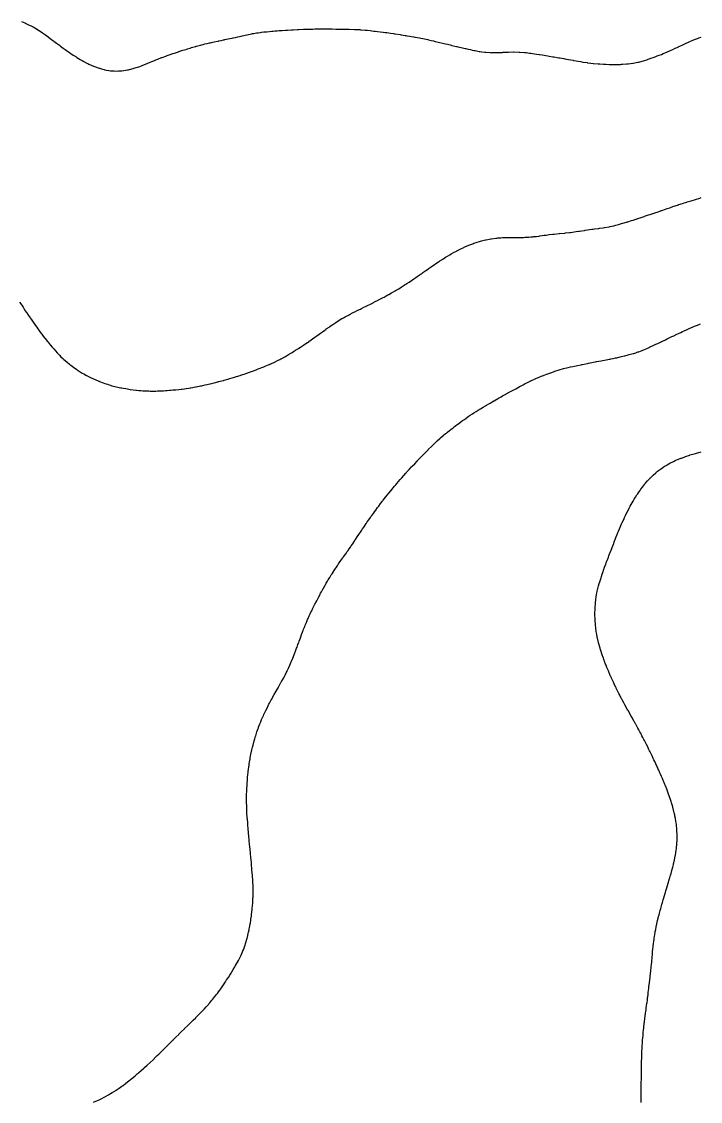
# Model space of a CAD drawing. Extents: x -717077 to -715000, y -984627 to -984000.
# Drawn here: x -716149.2 to -716029.6, y -984392.3 to -984202.2 of the extents above; entities that cross this region are included whole.
import ezdxf

# ---------------------------------------------------------------- set-up
doc = ezdxf.new("R2010")
doc.units = 0
doc.layers.add('buffer_B1_0_1_clip', color=7, linetype='Continuous')

msp = doc.modelspace()

# ---------------------------------------------------------------- linework, layer by layer
at = {"layer": 'buffer_B1_0_1_clip'}
for points in [[(-716149.19, -984202.19), (-716148.57, -984202.43), (-716148.5, -984202.46), (-716148.47, -984202.47), (-716148.4, -984202.5), (-716147.8, -984202.8), (-716147.5, -984202.95), (-716147.14, -984203.14), (-716146.53, -984203.47), (-716146.5, -984203.49), (-716146.49, -984203.49), (-716146.47, -984203.5), (-716145.89, -984203.89), (-716145.5, -984204.15), (-716145.29, -984204.29), (-716144.97, -984204.5), (-716144.71, -984204.71), (-716144.5, -984204.87), (-716144.14, -984205.14), (-716143.63, -984205.5), (-716143.56, -984205.56), (-716143.5, -984205.61), (-716143, -984206), (-716143, -984206), (-716142.5, -984206.36), (-716142.42, -984206.42), (-716142.3, -984206.5), (-716141.85, -984206.85), (-716141.5, -984207.11), (-716141.27, -984207.27), (-716140.91, -984207.5), (-716140.68, -984207.68), (-716140.5, -984207.81), (-716140.08, -984208.08), (-716139.63, -984208.36), (-716139.5, -984208.45), (-716139.47, -984208.47), (-716139.41, -984208.5), (-716138.85, -984208.85), (-716138.5, -984209.07), (-716138.21, -984209.22), (-716137.65, -984209.5), (-716137.55, -984209.56), (-716137.5, -984209.59), (-716137.34, -984209.66), (-716136.88, -984209.88), (-716136.5, -984210.05), (-716136.17, -984210.17), (-716135.65, -984210.35), (-716135.5, -984210.4), (-716135.42, -984210.42), (-716135.11, -984210.5), (-716134.64, -984210.64), (-716134.5, -984210.68), (-716134.28, -984210.72), (-716133.8, -984210.8), (-716133.5, -984210.85), (-716133.13, -984210.87), (-716132.88, -984210.89), (-716132.5, -984210.91), (-716132.11, -984210.89), (-716131.87, -984210.88), (-716131.5, -984210.86), (-716130.5, -984210.71), (-716130.33, -984210.66), (-716129.73, -984210.5), (-716129.54, -984210.46), (-716129.5, -984210.45), (-716129.42, -984210.42), (-716128.77, -984210.22), (-716128.5, -984210.14), (-716128.04, -984209.96), (-716127.9, -984209.91), (-716127.5, -984209.75), (-716127.32, -984209.67), (-716126.93, -984209.5), (-716126.5, -984209.34), (-716126.23, -984209.23), (-716125.9, -984209.1), (-716125.5, -984208.94), (-716125.19, -984208.81), (-716124.54, -984208.54), (-716124.5, -984208.53), (-716124.48, -984208.52), (-716124.43, -984208.5), (-716123.74, -984208.26), (-716123.5, -984208.17), (-716123, -984208), (-716123, -984208), (-716122.5, -984207.83), (-716122.25, -984207.75), (-716121.55, -984207.5), (-716121.51, -984207.49), (-716121.5, -984207.48), (-716121.47, -984207.48), (-716120.75, -984207.25), (-716120.5, -984207.17), (-716120.02, -984207.02), (-716119.98, -984207.01), (-716119.5, -984206.86), (-716119.22, -984206.77), (-716118.56, -984206.57), (-716118.5, -984206.55), (-716118.46, -984206.54), (-716118.34, -984206.5), (-716117.67, -984206.33), (-716117.5, -984206.28), (-716117.21, -984206.21), (-716116.87, -984206.13), (-716116.5, -984206.04), (-716116.05, -984205.95), (-716115.91, -984205.91), (-716115.5, -984205.82), (-716115.23, -984205.77), (-716114.63, -984205.63), (-716114.5, -984205.61), (-716114.41, -984205.59), (-716114.03, -984205.5), (-716113.59, -984205.41), (-716113.5, -984205.39), (-716113.36, -984205.36), (-716112.76, -984205.24), (-716112.5, -984205.18), (-716112.09, -984205.1), (-716111.93, -984205.06), (-716111.5, -984204.97), (-716111.11, -984204.89), (-716110.81, -984204.81), (-716110.5, -984204.74), (-716110.3, -984204.7), (-716109.51, -984204.51), (-716109.5, -984204.51), (-716109.49, -984204.51), (-716109.46, -984204.5), (-716108.65, -984204.34), (-716108.5, -984204.31), (-716108.27, -984204.27), (-716107.8, -984204.2), (-716107.5, -984204.15), (-716107.09, -984204.1), (-716106.92, -984204.08), (-716106.5, -984204.02), (-716106.02, -984203.97), (-716105.96, -984203.97), (-716105.5, -984203.92), (-716105.11, -984203.89), (-716104.86, -984203.87), (-716104.5, -984203.84), (-716104.18, -984203.82), (-716103.78, -984203.78), (-716103.5, -984203.76), (-716103.25, -984203.75), (-716102.71, -984203.71), (-716102.5, -984203.7), (-716102.31, -984203.69), (-716101.64, -984203.65), (-716101.5, -984203.64), (-716101.36, -984203.63), (-716100.59, -984203.59), (-716100.5, -984203.59), (-716100.41, -984203.58), (-716099.54, -984203.54), (-716099.5, -984203.54), (-716099.46, -984203.54), (-716098.51, -984203.51), (-716098.5, -984203.51), (-716098.49, -984203.51), (-716097.88, -984203.5), (-716097.5, -984203.49), (-716097.5, -984203.49), (-716097.49, -984203.49), (-716096.51, -984203.49), (-716096.5, -984203.49), (-716096.48, -984203.49), (-716095.51, -984203.49), (-716095.5, -984203.49), (-716095.48, -984203.49), (-716094.51, -984203.49), (-716094.5, -984203.49), (-716094.49, -984203.49), (-716093.82, -984203.5), (-716093.5, -984203.5), (-716093.49, -984203.5), (-716092.51, -984203.52), (-716092.5, -984203.52), (-716092.48, -984203.52), (-716091.53, -984203.54), (-716091.5, -984203.54), (-716091.46, -984203.54), (-716090.56, -984203.56), (-716090.5, -984203.57), (-716090.43, -984203.57), (-716089.61, -984203.61), (-716089.5, -984203.62), (-716089.37, -984203.63), (-716088.68, -984203.69), (-716088.5, -984203.7), (-716088.27, -984203.73), (-716087.78, -984203.78), (-716087.5, -984203.81), (-716087.14, -984203.86), (-716086.88, -984203.89), (-716086.5, -984203.94), (-716086, -984204), (-716086, -984204), (-716085.5, -984204.06), (-716085.11, -984204.11), (-716084.85, -984204.14), (-716084.5, -984204.19), (-716084.22, -984204.23), (-716083.7, -984204.3), (-716083.5, -984204.33), (-716083.35, -984204.35), (-716082.52, -984204.47), (-716082.5, -984204.48), (-716082.48, -984204.48), (-716082.35, -984204.5), (-716081.62, -984204.63), (-716081.5, -984204.65), (-716081.32, -984204.68), (-716080.77, -984204.78), (-716080.5, -984204.82), (-716080.1, -984204.89), (-716079.92, -984204.93), (-716079.5, -984205), (-716079.08, -984205.08), (-716078.88, -984205.11), (-716078.5, -984205.19), (-716078.24, -984205.24), (-716077.63, -984205.37), (-716077.5, -984205.4), (-716077.04, -984205.5), (-716076.6, -984205.6), (-716076.5, -984205.63), (-716076.33, -984205.67), (-716075.79, -984205.8), (-716075.5, -984205.87), (-716075.01, -984205.98), (-716074.99, -984205.99), (-716074.5, -984206.11), (-716074.18, -984206.19), (-716073.69, -984206.31), (-716073.5, -984206.36), (-716073.38, -984206.38), (-716072.89, -984206.5), (-716072.58, -984206.58), (-716072.5, -984206.6), (-716072.37, -984206.63), (-716071.77, -984206.77), (-716071.5, -984206.83), (-716071.07, -984206.93), (-716070.95, -984206.95), (-716070.5, -984207.05), (-716070.13, -984207.13), (-716069.8, -984207.2), (-716069.5, -984207.26), (-716069.3, -984207.3), (-716068.56, -984207.44), (-716068.5, -984207.45), (-716068.45, -984207.46), (-716068.14, -984207.5), (-716067.58, -984207.58), (-716067.5, -984207.59), (-716067.4, -984207.6), (-716066.65, -984207.66), (-716066.5, -984207.67), (-716066.33, -984207.66), (-716065.66, -984207.66), (-716065.5, -984207.66), (-716065.35, -984207.65), (-716064.61, -984207.61), (-716064.5, -984207.61), (-716064.4, -984207.6), (-716063.55, -984207.55), (-716063.5, -984207.55), (-716063.45, -984207.55), (-716062.52, -984207.53), (-716062.5, -984207.52), (-716062.47, -984207.53), (-716061.55, -984207.55), (-716061.5, -984207.55), (-716061.44, -984207.56), (-716060.62, -984207.62), (-716060.5, -984207.63), (-716060.34, -984207.65), (-716059.72, -984207.73), (-716059.5, -984207.76), (-716059.2, -984207.8), (-716058.85, -984207.85), (-716058.5, -984207.9), (-716058.02, -984207.97), (-716057.98, -984207.98), (-716057.5, -984208.06), (-716057.12, -984208.12), (-716056.83, -984208.17), (-716056.5, -984208.22), (-716056.26, -984208.26), (-716055.63, -984208.37), (-716055.5, -984208.39), (-716055.41, -984208.41), (-716054.87, -984208.5), (-716054.55, -984208.56), (-716054.5, -984208.57), (-716054.41, -984208.58), (-716053.7, -984208.71), (-716053.5, -984208.74), (-716053.2, -984208.8), (-716052.86, -984208.86), (-716052.5, -984208.92), (-716052.01, -984209.01), (-716051.98, -984209.02), (-716051.5, -984209.11), (-716051.16, -984209.17), (-716050.76, -984209.24), (-716050.5, -984209.28), (-716050.31, -984209.31), (-716049.57, -984209.42), (-716049.5, -984209.44), (-716049.44, -984209.44), (-716048.94, -984209.5), (-716048.54, -984209.55), (-716048.5, -984209.55), (-716048.44, -984209.56), (-716047.63, -984209.63), (-716047.5, -984209.64), (-716047.35, -984209.65), (-716046.69, -984209.69), (-716046.5, -984209.7), (-716046.29, -984209.71), (-716045.72, -984209.72), (-716045.5, -984209.73), (-716045.26, -984209.73), (-716044.73, -984209.73), (-716044.5, -984209.74), (-716044.27, -984209.73), (-716043.71, -984209.72), (-716043.5, -984209.71), (-716043.3, -984209.7), (-716042.65, -984209.65), (-716042.5, -984209.64), (-716042.37, -984209.62), (-716041.51, -984209.51), (-716041.5, -984209.51), (-716041.49, -984209.51), (-716041.46, -984209.5), (-716040.66, -984209.34), (-716040.5, -984209.31), (-716039.5, -984209.04), (-716039.09, -984208.9), (-716038.81, -984208.81), (-716038.5, -984208.71), (-716038.35, -984208.65), (-716037.96, -984208.5), (-716037.62, -984208.38), (-716037.5, -984208.34), (-716037.24, -984208.24), (-716036.89, -984208.11), (-716036.5, -984207.96), (-716036.18, -984207.82), (-716035.55, -984207.55), (-716035.5, -984207.53), (-716035.48, -984207.52), (-716035.43, -984207.5), (-716034.78, -984207.22), (-716034.5, -984207.1), (-716034.09, -984206.9), (-716033.72, -984206.73), (-716033.5, -984206.62), (-716033.42, -984206.58), (-716033.27, -984206.5), (-716032.74, -984206.26), (-716032.5, -984206.15), (-716032.05, -984205.95), (-716031.85, -984205.85), (-716031.5, -984205.69), (-716031.36, -984205.63), (-716031.07, -984205.5), (-716030.66, -984205.34), (-716030.5, -984205.27), (-716030.14, -984205.14), (-716029.93, -984205.06), (-716029.5, -984204.91)], [(-716149.5, -984251.57), (-716149.14, -984252.14), (-716148.89, -984252.5), (-716148.74, -984252.74), (-716148.5, -984253.11), (-716148.34, -984253.35), (-716148.23, -984253.5), (-716147.94, -984253.94), (-716147.66, -984254.34), (-716147.54, -984254.5), (-716147.53, -984254.53), (-716147.5, -984254.57), (-716147.12, -984255.12), (-716146.85, -984255.5), (-716146.71, -984255.71), (-716146.5, -984256), (-716146.28, -984256.29), (-716146.12, -984256.5), (-716145.87, -984256.87), (-716145.44, -984257.44), (-716145.39, -984257.5), (-716145.06, -984257.93), (-716145.01, -984258.01), (-716144.61, -984258.5), (-716144.56, -984258.57), (-716144.5, -984258.65), (-716144.11, -984259.12), (-716143.78, -984259.5), (-716143.65, -984259.66), (-716143.5, -984259.84), (-716143.19, -984260.19), (-716142.9, -984260.5), (-716142.71, -984260.72), (-716142.5, -984260.94), (-716142.22, -984261.22), (-716141.91, -984261.5), (-716141.7, -984261.7), (-716141.5, -984261.87), (-716141.16, -984262.16), (-716140.73, -984262.5), (-716140.6, -984262.61), (-716140.5, -984262.69), (-716140.03, -984263.04), (-716139.8, -984263.2), (-716139.5, -984263.41), (-716139.44, -984263.45), (-716139.36, -984263.5), (-716138.85, -984263.85), (-716138.5, -984264.07), (-716138.22, -984264.23), (-716137.72, -984264.5), (-716137.58, -984264.58), (-716137.5, -984264.63), (-716137.25, -984264.75), (-716136.91, -984264.92), (-716136.5, -984265.11), (-716136.23, -984265.23), (-716135.57, -984265.5), (-716135.52, -984265.52), (-716135.5, -984265.53), (-716135.45, -984265.55), (-716134.79, -984265.8), (-716134.5, -984265.9), (-716134.05, -984266.05), (-716133.89, -984266.11), (-716133.5, -984266.24), (-716133.29, -984266.3), (-716132.52, -984266.5), (-716132.5, -984266.5), (-716132.5, -984266.51), (-716132.49, -984266.51), (-716131.67, -984266.67), (-716131.5, -984266.71), (-716131.25, -984266.75), (-716130.82, -984266.82), (-716130.5, -984266.88), (-716130.05, -984266.95), (-716129.96, -984266.96), (-716129.5, -984267.03), (-716129.07, -984267.07), (-716128.91, -984267.09), (-716128.5, -984267.13), (-716128.16, -984267.16), (-716127.81, -984267.18), (-716127.5, -984267.21), (-716127.22, -984267.22), (-716126.77, -984267.23), (-716126.5, -984267.24), (-716126.24, -984267.24), (-716125.76, -984267.24), (-716125.5, -984267.24), (-716125.23, -984267.23), (-716124.79, -984267.21), (-716124.5, -984267.2), (-716124.18, -984267.18), (-716123.83, -984267.16), (-716123.5, -984267.14), (-716123.11, -984267.11), (-716122.9, -984267.1), (-716122.5, -984267.06), (-716122.01, -984267.02), (-716121.98, -984267.01), (-716121.5, -984266.96), (-716121.08, -984266.91), (-716120.89, -984266.89), (-716120.5, -984266.84), (-716120.2, -984266.8), (-716119.72, -984266.72), (-716119.5, -984266.68), (-716119.34, -984266.66), (-716118.51, -984266.51), (-716118.5, -984266.51), (-716118.49, -984266.51), (-716118.44, -984266.5), (-716117.65, -984266.35), (-716117.5, -984266.32), (-716117.26, -984266.27), (-716116.83, -984266.17), (-716116.5, -984266.09), (-716116.02, -984265.98), (-716115.96, -984265.96), (-716115.5, -984265.85), (-716115.22, -984265.78), (-716114.61, -984265.61), (-716114.5, -984265.58), (-716114.43, -984265.57), (-716114.17, -984265.5), (-716113.63, -984265.37), (-716113.5, -984265.34), (-716113.27, -984265.28), (-716112.84, -984265.16), (-716112.5, -984265.06), (-716112.06, -984264.93), (-716111.87, -984264.87), (-716111.5, -984264.76), (-716111.3, -984264.7), (-716110.7, -984264.5), (-716110.55, -984264.45), (-716110.4, -984264.4), (-716109.79, -984264.21), (-716109.5, -984264.11), (-716109.05, -984263.95), (-716108.88, -984263.88), (-716108.5, -984263.74), (-716108.32, -984263.67), (-716107.87, -984263.5), (-716107.6, -984263.4), (-716107.5, -984263.36), (-716106.5, -984262.98), (-716106.16, -984262.83), (-716105.58, -984262.58), (-716105.5, -984262.55), (-716105.47, -984262.53), (-716105.4, -984262.5), (-716104.5, -984262.09), (-716104.11, -984261.89), (-716103.67, -984261.68), (-716103.5, -984261.59), (-716103.34, -984261.5), (-716102.8, -984261.2), (-716102.5, -984261.04), (-716102.16, -984260.83), (-716101.62, -984260.5), (-716101.54, -984260.46), (-716101.5, -984260.43), (-716101.3, -984260.31), (-716100.93, -984260.07), (-716100.5, -984259.8), (-716100.32, -984259.68), (-716100.06, -984259.5), (-716099.72, -984259.28), (-716099.5, -984259.14), (-716099.12, -984258.88), (-716098.55, -984258.5), (-716098.52, -984258.48), (-716098.5, -984258.47), (-716098.38, -984258.39), (-716097.93, -984258.06), (-716097.5, -984257.76), (-716097.35, -984257.65), (-716097.15, -984257.5), (-716096.77, -984257.23), (-716096.5, -984257.05), (-716096.18, -984256.81), (-716095.76, -984256.5), (-716095.61, -984256.39), (-716095.5, -984256.31), (-716095.02, -984255.98), (-716094.87, -984255.87), (-716094.5, -984255.61), (-716094.43, -984255.57), (-716094.34, -984255.5), (-716093.83, -984255.16), (-716093.22, -984254.78), (-716092.77, -984254.5), (-716092.6, -984254.4), (-716092.5, -984254.35), (-716092.16, -984254.16), (-716091.95, -984254.05), (-716091.5, -984253.8), (-716091.3, -984253.7), (-716090.92, -984253.5), (-716090.64, -984253.36), (-716090.5, -984253.29), (-716090.09, -984253.09), (-716089.97, -984253.03), (-716089.5, -984252.81), (-716089.29, -984252.7), (-716088.87, -984252.5), (-716088.62, -984252.38), (-716088.5, -984252.32), (-716087.5, -984251.82), (-716087.29, -984251.71), (-716086.88, -984251.5), (-716086.5, -984251.31), (-716086.09, -984251.09), (-716085.97, -984251.03), (-716085.5, -984250.79), (-716085.31, -984250.69), (-716084.97, -984250.5), (-716084.66, -984250.33), (-716084.5, -984250.24), (-716084.02, -984249.98), (-716083.91, -984249.91), (-716083.5, -984249.68), (-716083.39, -984249.61), (-716083.2, -984249.5), (-716082.76, -984249.24), (-716082.5, -984249.08), (-716082.14, -984248.86), (-716081.59, -984248.5), (-716081.53, -984248.46), (-716081.5, -984248.44), (-716081.32, -984248.33), (-716080.93, -984248.07), (-716080.5, -984247.77), (-716080.33, -984247.66), (-716080.1, -984247.5), (-716079.74, -984247.26), (-716079.5, -984247.1), (-716079.15, -984246.85), (-716078.65, -984246.5), (-716078.56, -984246.44), (-716078.5, -984246.4), (-716078.16, -984246.16), (-716077.97, -984246.03), (-716077.5, -984245.71), (-716077.38, -984245.62), (-716077.22, -984245.5), (-716076.79, -984245.21), (-716076.5, -984245.01), (-716076.2, -984244.8), (-716075.77, -984244.5), (-716075.6, -984244.39), (-716075.5, -984244.33), (-716075.01, -984244.01), (-716074.99, -984244), (-716074.5, -984243.69), (-716074.38, -984243.62), (-716074.19, -984243.5), (-716073.75, -984243.25), (-716073.5, -984243.1), (-716073.11, -984242.88), (-716072.6, -984242.61), (-716072.5, -984242.55), (-716072.47, -984242.53), (-716072.41, -984242.5), (-716071.8, -984242.2), (-716071.5, -984242.06), (-716071.11, -984241.88), (-716070.7, -984241.7), (-716070.5, -984241.61), (-716070.42, -984241.58), (-716070.22, -984241.5), (-716069.7, -984241.3), (-716069.5, -984241.23), (-716069.1, -984241.1), (-716068.95, -984241.05), (-716068.5, -984240.91), (-716068.18, -984240.82), (-716067.69, -984240.7), (-716067.5, -984240.64), (-716067.38, -984240.62), (-716066.8, -984240.5), (-716066.55, -984240.45), (-716066.5, -984240.44), (-716066.43, -984240.43), (-716065.67, -984240.32), (-716065.5, -984240.3), (-716065.28, -984240.29), (-716064.75, -984240.25), (-716064.5, -984240.23), (-716064.22, -984240.22), (-716063.79, -984240.21), (-716063.5, -984240.2), (-716063.2, -984240.2), (-716062.8, -984240.2), (-716062.2, -984240.2), (-716061.79, -984240.2), (-716061.5, -984240.2), (-716061.19, -984240.2), (-716060.81, -984240.19), (-716060.5, -984240.18), (-716060.16, -984240.16), (-716059.85, -984240.14), (-716059.5, -984240.12), (-716059.07, -984240.08), (-716058.94, -984240.06), (-716058.5, -984240.01), (-716058.05, -984239.95), (-716057.93, -984239.93), (-716057.5, -984239.87), (-716057.17, -984239.82), (-716056.77, -984239.77), (-716056.5, -984239.73), (-716056.29, -984239.7), (-716055.62, -984239.62), (-716055.5, -984239.61), (-716055.4, -984239.6), (-716054.5, -984239.51), (-716054.5, -984239.51), (-716054.49, -984239.51), (-716054.43, -984239.5), (-716053.57, -984239.42), (-716053.5, -984239.42), (-716053.4, -984239.41), (-716052.67, -984239.33), (-716052.5, -984239.31), (-716051.5, -984239.18), (-716051.11, -984239.12), (-716050.91, -984239.08), (-716050.5, -984239.02), (-716050.05, -984238.95), (-716049.93, -984238.93), (-716049.5, -984238.87), (-716049.17, -984238.82), (-716048.77, -984238.77), (-716048.5, -984238.73), (-716048.29, -984238.71), (-716047.62, -984238.62), (-716047.5, -984238.6), (-716047.4, -984238.59), (-716046.78, -984238.5), (-716046.53, -984238.46), (-716046.5, -984238.46), (-716046.45, -984238.45), (-716045.68, -984238.31), (-716045.5, -984238.28), (-716045.2, -984238.21), (-716044.87, -984238.13), (-716044.5, -984238.04), (-716044.08, -984237.92), (-716043.85, -984237.86), (-716043.5, -984237.76), (-716043.3, -984237.7), (-716042.66, -984237.5), (-716042.53, -984237.46), (-716042.5, -984237.45), (-716042.43, -984237.43), (-716041.77, -984237.23), (-716041.5, -984237.14), (-716041.01, -984236.98), (-716040.97, -984236.97), (-716040.5, -984236.82), (-716040.26, -984236.74), (-716039.54, -984236.5), (-716039.51, -984236.49), (-716039.5, -984236.49), (-716039.47, -984236.48), (-716038.75, -984236.24), (-716038.5, -984236.16), (-716038.01, -984235.99), (-716037.97, -984235.98), (-716037.5, -984235.81), (-716037.26, -984235.73), (-716036.6, -984235.5), (-716036.52, -984235.47), (-716036.5, -984235.47), (-716036.44, -984235.45), (-716035.77, -984235.22), (-716035.5, -984235.13), (-716035.03, -984234.97), (-716034.92, -984234.93), (-716034.5, -984234.78), (-716034.29, -984234.71), (-716033.67, -984234.5), (-716033.54, -984234.46), (-716033.5, -984234.44), (-716033.41, -984234.41), (-716032.78, -984234.21), (-716032.5, -984234.12), (-716032.02, -984233.97), (-716031.94, -984233.95), (-716031.5, -984233.8), (-716031.26, -984233.73), (-716030.52, -984233.5), (-716030.5, -984233.49), (-716030.5, -984233.49), (-716030.49, -984233.49), (-716029.73, -984233.26), (-716029.5, -984233.19)], [(-716136.48, -984392.49), (-716135.82, -984392.18), (-716135.5, -984392.03), (-716135.14, -984391.85), (-716134.52, -984391.52), (-716134.5, -984391.51), (-716134.49, -984391.51), (-716134.48, -984391.5), (-716133.84, -984391.15), (-716133.5, -984390.96), (-716133.21, -984390.79), (-716132.76, -984390.5), (-716132.6, -984390.4), (-716132.5, -984390.34), (-716132, -984390), (-716131.99, -984390), (-716131.5, -984389.65), (-716131.41, -984389.59), (-716131.29, -984389.5), (-716130.84, -984389.16), (-716130.5, -984388.9), (-716130.27, -984388.72), (-716130, -984388.5), (-716129.72, -984388.28), (-716129.5, -984388.1), (-716129.17, -984387.82), (-716128.79, -984387.5), (-716128.63, -984387.37), (-716128.5, -984387.25), (-716128.1, -984386.9), (-716127.65, -984386.5), (-716127.5, -984386.37), (-716127.04, -984385.96), (-716126.54, -984385.5), (-716126.52, -984385.48), (-716126.5, -984385.46), (-716126.01, -984384.99), (-716125.51, -984384.5), (-716125.5, -984384.49), (-716125.26, -984384.26), (-716124.99, -984384.01), (-716124.5, -984383.53), (-716124.49, -984383.51), (-716124.47, -984383.5), (-716123.98, -984383.02), (-716123.5, -984382.54), (-716123.48, -984382.52), (-716123.45, -984382.5), (-716122.98, -984382.02), (-716122.5, -984381.54), (-716122.48, -984381.52), (-716122.46, -984381.5), (-716121.98, -984381.02), (-716121.5, -984380.54), (-716121.48, -984380.52), (-716121.46, -984380.5), (-716120.98, -984380.02), (-716120.5, -984379.54), (-716120.48, -984379.52), (-716120.46, -984379.5), (-716119.97, -984379.03), (-716119.5, -984378.56), (-716119.47, -984378.53), (-716119.43, -984378.5), (-716118.96, -984378.04), (-716118.5, -984377.59), (-716118.45, -984377.55), (-716118.41, -984377.5), (-716117.95, -984377.04), (-716117.5, -984376.58), (-716117.46, -984376.54), (-716117.42, -984376.5), (-716116.98, -984376.02), (-716116.65, -984375.65), (-716116.51, -984375.5), (-716116.51, -984375.49), (-716116.5, -984375.48), (-716116.04, -984374.96), (-716115.64, -984374.5), (-716115.58, -984374.42), (-716115.5, -984374.32), (-716115.13, -984373.87), (-716114.84, -984373.5), (-716114.69, -984373.31), (-716114.5, -984373.04), (-716114.26, -984372.73), (-716114.1, -984372.5), (-716113.85, -984372.15), (-716113.5, -984371.62), (-716113.45, -984371.55), (-716113.42, -984371.5), (-716113.26, -984371.27), (-716113.05, -984370.95), (-716112.75, -984370.5), (-716112.5, -984370.09), (-716112.27, -984369.73), (-716112.13, -984369.5), (-716111.89, -984369.1), (-716111.6, -984368.61), (-716111.54, -984368.5), (-716111.52, -984368.47), (-716111.5, -984368.42), (-716111.16, -984367.84), (-716110.97, -984367.5), (-716110.81, -984367.19), (-716110.5, -984366.57), (-716110.48, -984366.52), (-716110.46, -984366.5), (-716110.44, -984366.45), (-716110.18, -984365.82), (-716110.05, -984365.5), (-716109.91, -984365.09), (-716109.81, -984364.82), (-716109.71, -984364.5), (-716109.66, -984364.34), (-716109.5, -984363.76), (-716109.44, -984363.56), (-716109.42, -984363.5), (-716109.4, -984363.41), (-716109.25, -984362.75), (-716109.19, -984362.5), (-716109.11, -984362.12), (-716109.07, -984361.92), (-716108.99, -984361.5), (-716108.91, -984361.08), (-716108.88, -984360.88), (-716108.81, -984360.5), (-716108.77, -984360.22), (-716108.7, -984359.71), (-716108.67, -984359.5), (-716108.57, -984358.5), (-716108.5, -984357.76), (-716108.47, -984357.52), (-716108.47, -984357.5), (-716108.47, -984357.47), (-716108.42, -984356.58), (-716108.42, -984356.5), (-716108.41, -984356.42), (-716108.4, -984355.6), (-716108.4, -984355.5), (-716108.4, -984355.4), (-716108.4, -984354.6), (-716108.4, -984354.5), (-716108.4, -984354.41), (-716108.43, -984353.57), (-716108.43, -984353.5), (-716108.44, -984353.44), (-716108.5, -984352.6), (-716108.5, -984352.51), (-716108.5, -984352.5), (-716108.51, -984352.49), (-716108.59, -984351.59), (-716108.59, -984351.5), (-716108.6, -984351.39), (-716108.66, -984350.67), (-716108.68, -984350.5), (-716108.7, -984350.3), (-716108.75, -984349.75), (-716108.77, -984349.5), (-716108.8, -984349.2), (-716108.84, -984348.84), (-716108.87, -984348.5), (-716108.91, -984348.09), (-716108.93, -984347.93), (-716108.97, -984347.5), (-716109.01, -984347.02), (-716109.02, -984346.98), (-716109.06, -984346.5), (-716109.1, -984346.1), (-716109.12, -984345.88), (-716109.15, -984345.5), (-716109.18, -984345.19), (-716109.22, -984344.78), (-716109.25, -984344.5), (-716109.27, -984344.27), (-716109.32, -984343.68), (-716109.33, -984343.5), (-716109.34, -984343.35), (-716109.4, -984342.6), (-716109.41, -984342.5), (-716109.41, -984342.41), (-716109.47, -984341.53), (-716109.47, -984341.5), (-716109.47, -984341.48), (-716109.5, -984340.86), (-716109.51, -984340.51), (-716109.51, -984340.5), (-716109.51, -984340.49), (-716109.53, -984339.53), (-716109.53, -984339.5), (-716109.53, -984339.47), (-716109.53, -984338.53), (-716109.53, -984338.5), (-716109.53, -984338.47), (-716109.5, -984337.51), (-716109.5, -984337.5), (-716109.5, -984337.5), (-716109.5, -984337.38), (-716109.46, -984336.54), (-716109.46, -984336.5), (-716109.45, -984336.46), (-716109.39, -984335.61), (-716109.38, -984335.5), (-716109.37, -984335.37), (-716109.3, -984334.7), (-716109.28, -984334.5), (-716109.25, -984334.26), (-716109.19, -984333.81), (-716109.15, -984333.5), (-716109.09, -984333.09), (-716109.07, -984332.93), (-716109, -984332.5), (-716108.93, -984332.07), (-716108.9, -984331.9), (-716108.83, -984331.5), (-716108.77, -984331.23), (-716108.65, -984330.66), (-716108.62, -984330.5), (-716108.59, -984330.4), (-716108.5, -984329.98), (-716108.4, -984329.59), (-716108.38, -984329.5), (-716108.34, -984329.34), (-716108.19, -984328.81), (-716108.11, -984328.5), (-716107.96, -984328.03), (-716107.93, -984327.94), (-716107.8, -984327.5), (-716107.72, -984327.28), (-716107.5, -984326.64), (-716107.46, -984326.54), (-716107.45, -984326.5), (-716107.42, -984326.42), (-716107.18, -984325.82), (-716107.06, -984325.5), (-716106.89, -984325.11), (-716106.73, -984324.73), (-716106.63, -984324.5), (-716106.59, -984324.41), (-716106.5, -984324.23), (-716106.26, -984323.74), (-716106.15, -984323.5), (-716105.93, -984323.06), (-716105.81, -984322.82), (-716105.66, -984322.5), (-716105.6, -984322.39), (-716105.5, -984322.19), (-716105.25, -984321.74), (-716105.12, -984321.5), (-716104.9, -984321.1), (-716104.66, -984320.67), (-716104.57, -984320.5), (-716104.55, -984320.45), (-716104.5, -984320.36), (-716104.18, -984319.82), (-716104, -984319.5), (-716103.82, -984319.18), (-716103.5, -984318.59), (-716103.46, -984318.53), (-716103.45, -984318.5), (-716103.38, -984318.38), (-716103.1, -984317.9), (-716102.89, -984317.5), (-716102.75, -984317.25), (-716102.5, -984316.73), (-716102.42, -984316.58), (-716102.38, -984316.5), (-716102.27, -984316.27), (-716102.09, -984315.91), (-716101.9, -984315.5), (-716101.78, -984315.22), (-716101.5, -984314.53), (-716101.49, -984314.51), (-716101.48, -984314.5), (-716101.48, -984314.48), (-716101.2, -984313.8), (-716101.1, -984313.5), (-716100.93, -984313.07), (-716100.86, -984312.86), (-716100.73, -984312.5), (-716100.66, -984312.33), (-716100.5, -984311.86), (-716100.4, -984311.6), (-716100.37, -984311.5), (-716100.3, -984311.3), (-716100.13, -984310.87), (-716100, -984310.5), (-716099.86, -984310.14), (-716099.71, -984309.71), (-716099.63, -984309.5), (-716099.59, -984309.41), (-716099.5, -984309.17), (-716099.3, -984308.7), (-716099.23, -984308.5), (-716099.02, -984308.03), (-716099.01, -984307.99), (-716098.81, -984307.5), (-716098.71, -984307.29), (-716098.5, -984306.82), (-716098.4, -984306.6), (-716098.35, -984306.5), (-716098.21, -984306.21), (-716098.07, -984305.93), (-716097.86, -984305.5), (-716097.74, -984305.26), (-716097.5, -984304.77), (-716097.4, -984304.59), (-716097.36, -984304.5), (-716097.2, -984304.21), (-716097.06, -984303.94), (-716096.84, -984303.5), (-716096.71, -984303.28), (-716096.5, -984302.86), (-716096.37, -984302.63), (-716096.3, -984302.5), (-716096.04, -984302.04), (-716096.01, -984301.99), (-716095.74, -984301.5), (-716095.65, -984301.35), (-716095.5, -984301.08), (-716095.28, -984300.72), (-716095.16, -984300.5), (-716094.9, -984300.1), (-716094.63, -984299.63), (-716094.55, -984299.5), (-716094.53, -984299.47), (-716094.5, -984299.42), (-716094.13, -984298.87), (-716093.9, -984298.5), (-716093.73, -984298.26), (-716093.5, -984297.9), (-716093.33, -984297.66), (-716093.23, -984297.5), (-716092.92, -984297.08), (-716092.61, -984296.61), (-716092.53, -984296.5), (-716092.52, -984296.48), (-716092.5, -984296.45), (-716092.09, -984295.91), (-716091.81, -984295.5), (-716091.68, -984295.32), (-716091.5, -984295.05), (-716091.27, -984294.73), (-716091.12, -984294.5), (-716090.86, -984294.13), (-716090.5, -984293.56), (-716090.47, -984293.52), (-716090.46, -984293.5), (-716090.37, -984293.38), (-716090.07, -984292.93), (-716089.79, -984292.5), (-716089.67, -984292.33), (-716089.5, -984292.07), (-716089.26, -984291.73), (-716089.11, -984291.5), (-716088.86, -984291.14), (-716088.5, -984290.59), (-716088.46, -984290.54), (-716088.43, -984290.5), (-716088.28, -984290.28), (-716088.04, -984289.95), (-716087.74, -984289.5), (-716087.64, -984289.36), (-716087.5, -984289.16), (-716087.22, -984288.78), (-716087.02, -984288.5), (-716086.8, -984288.2), (-716086.5, -984287.78), (-716086.37, -984287.62), (-716086.28, -984287.5), (-716085.94, -984287.06), (-716085.62, -984286.62), (-716085.53, -984286.5), (-716085.51, -984286.48), (-716085.5, -984286.46), (-716085.07, -984285.93), (-716084.73, -984285.5), (-716084.63, -984285.37), (-716084.5, -984285.21), (-716084.17, -984284.83), (-716083.91, -984284.5), (-716083.72, -984284.28), (-716083.5, -984284.01), (-716083.26, -984283.74), (-716083.06, -984283.5), (-716082.79, -984283.2), (-716082.5, -984282.85), (-716082.33, -984282.66), (-716082.2, -984282.5), (-716081.86, -984282.14), (-716081.5, -984281.72), (-716081.39, -984281.6), (-716081.3, -984281.5), (-716080.91, -984281.09), (-716080.5, -984280.62), (-716080.44, -984280.56), (-716080.38, -984280.5), (-716079.94, -984280.05), (-716079.5, -984279.57), (-716079.46, -984279.53), (-716079.43, -984279.5), (-716078.97, -984279.03), (-716078.5, -984278.53), (-716078.48, -984278.52), (-716078.47, -984278.5), (-716077.98, -984278.02), (-716077.5, -984277.51), (-716077.49, -984277.5), (-716077.49, -984277.5), (-716076.98, -984277.02), (-716076.5, -984276.52), (-716076.48, -984276.51), (-716076.47, -984276.5), (-716075.96, -984276.04), (-716075.5, -984275.6), (-716075.44, -984275.55), (-716075.39, -984275.5), (-716074.9, -984275.1), (-716074.5, -984274.75), (-716074.36, -984274.64), (-716074.19, -984274.5), (-716073.8, -984274.2), (-716073.5, -984273.95), (-716073.24, -984273.76), (-716072.91, -984273.5), (-716072.67, -984273.32), (-716072.5, -984273.19), (-716072.1, -984272.9), (-716071.57, -984272.5), (-716071.53, -984272.47), (-716071.5, -984272.44), (-716071.31, -984272.32), (-716070.94, -984272.06), (-716070.5, -984271.74), (-716070.35, -984271.64), (-716070.15, -984271.5), (-716069.75, -984271.25), (-716069.5, -984271.08), (-716069.14, -984270.86), (-716068.57, -984270.5), (-716068.53, -984270.47), (-716068.5, -984270.45), (-716068.38, -984270.39), (-716067.89, -984270.1), (-716067.5, -984269.86), (-716067.27, -984269.73), (-716066.9, -984269.5), (-716066.64, -984269.36), (-716066.5, -984269.27), (-716066.01, -984268.99), (-716065.95, -984268.96), (-716065.5, -984268.68), (-716065.38, -984268.62), (-716065.19, -984268.5), (-716064.74, -984268.25), (-716064.5, -984268.11), (-716064.1, -984267.9), (-716063.61, -984267.62), (-716063.5, -984267.55), (-716063.46, -984267.53), (-716063.41, -984267.5), (-716062.81, -984267.19), (-716062.5, -984267.01), (-716062.16, -984266.83), (-716061.57, -984266.5), (-716061.52, -984266.48), (-716061.5, -984266.46), (-716061.42, -984266.42), (-716060.86, -984266.13), (-716060.5, -984265.94), (-716060.21, -984265.79), (-716059.63, -984265.5), (-716059.54, -984265.46), (-716059.5, -984265.44), (-716059.38, -984265.39), (-716058.84, -984265.15), (-716058.5, -984265), (-716058.14, -984264.86), (-716057.65, -984264.65), (-716057.5, -984264.59), (-716057.43, -984264.56), (-716057.28, -984264.5), (-716056.71, -984264.29), (-716056.5, -984264.21), (-716056.03, -984264.04), (-716055.98, -984264.02), (-716055.5, -984263.84), (-716055.24, -984263.76), (-716054.5, -984263.51), (-716054.5, -984263.51), (-716054.49, -984263.5), (-716054.48, -984263.5), (-716053.71, -984263.29), (-716053.5, -984263.23), (-716053.15, -984263.16), (-716052.9, -984263.1), (-716052.5, -984263.01), (-716052.07, -984262.92), (-716051.88, -984262.88), (-716051.5, -984262.8), (-716051.25, -984262.75), (-716050.61, -984262.61), (-716050.5, -984262.59), (-716050.43, -984262.57), (-716050.11, -984262.5), (-716049.6, -984262.39), (-716049.5, -984262.37), (-716049.33, -984262.33), (-716048.77, -984262.22), (-716048.5, -984262.17), (-716048.09, -984262.09), (-716047.93, -984262.06), (-716047.5, -984261.98), (-716047.08, -984261.91), (-716046.87, -984261.87), (-716046.5, -984261.81), (-716046.24, -984261.76), (-716045.64, -984261.64), (-716045.5, -984261.61), (-716045.4, -984261.59), (-716044.98, -984261.5), (-716044.58, -984261.42), (-716044.5, -984261.4), (-716044.36, -984261.37), (-716043.76, -984261.23), (-716043.5, -984261.17), (-716043.07, -984261.07), (-716042.95, -984261.04), (-716042.5, -984260.93), (-716042.15, -984260.84), (-716041.72, -984260.72), (-716041.5, -984260.66), (-716041.38, -984260.62), (-716041.03, -984260.5), (-716040.63, -984260.37), (-716040.5, -984260.32), (-716040.2, -984260.21), (-716039.91, -984260.09), (-716039.5, -984259.93), (-716039.2, -984259.79), (-716038.55, -984259.5), (-716038.51, -984259.49), (-716038.5, -984259.48), (-716038.46, -984259.46), (-716037.83, -984259.17), (-716037.5, -984259.02), (-716037.14, -984258.85), (-716036.57, -984258.58), (-716036.5, -984258.54), (-716036.47, -984258.53), (-716036.42, -984258.5), (-716035.79, -984258.21), (-716035.5, -984258.07), (-716035.11, -984257.88), (-716034.66, -984257.66), (-716034.5, -984257.58), (-716034.44, -984257.56), (-716034.33, -984257.5), (-716033.76, -984257.24), (-716033.5, -984257.11), (-716033.08, -984256.92), (-716032.76, -984256.76), (-716032.5, -984256.64), (-716032.4, -984256.59), (-716032.21, -984256.5), (-716031.72, -984256.28), (-716031.5, -984256.18), (-716031.02, -984255.98), (-716030.95, -984255.95), (-716030.5, -984255.76), (-716030.31, -984255.69), (-716029.84, -984255.5), (-716029.59, -984255.41)], [(-716040.06, -984392.5), (-716040.06, -984392.06), (-716040.05, -984391.94), (-716040.05, -984391.5), (-716040.05, -984391.06), (-716040.05, -984390.95), (-716040.05, -984390.5), (-716040.05, -984390.05), (-716040.05, -984389.95), (-716040.04, -984389.5), (-716040.04, -984389.04), (-716040.04, -984388.96), (-716040.03, -984388.5), (-716040.03, -984388.03), (-716040.03, -984387.97), (-716040.02, -984387.5), (-716040, -984386.5), (-716039.99, -984386.01), (-716039.99, -984385.99), (-716039.98, -984385.5), (-716039.96, -984384.5), (-716039.92, -984383.5), (-716039.9, -984383.1), (-716039.88, -984382.89), (-716039.86, -984382.5), (-716039.84, -984382.16), (-716039.82, -984381.82), (-716039.8, -984381.5), (-716039.77, -984381.22), (-716039.73, -984380.74), (-716039.71, -984380.5), (-716039.69, -984380.3), (-716039.63, -984379.63), (-716039.61, -984379.5), (-716039.6, -984379.39), (-716039.51, -984378.51), (-716039.51, -984378.5), (-716039.5, -984378.49), (-716039.5, -984378.43), (-716039.4, -984377.6), (-716039.36, -984377.37), (-716039.28, -984376.72), (-716039.25, -984376.5), (-716039.21, -984376.21), (-716039.16, -984375.84), (-716039.11, -984375.5), (-716039.04, -984375.05), (-716039.03, -984374.96), (-716038.97, -984374.5), (-716038.92, -984374.08), (-716038.89, -984373.9), (-716038.84, -984373.5), (-716038.81, -984373.19), (-716038.75, -984372.76), (-716038.72, -984372.5), (-716038.7, -984372.3), (-716038.63, -984371.63), (-716038.61, -984371.5), (-716038.6, -984371.4), (-716038.5, -984370.52), (-716038.49, -984370.5), (-716038.49, -984370.5), (-716038.49, -984370.5), (-716038.39, -984369.61), (-716038.38, -984369.5), (-716038.37, -984369.37), (-716038.3, -984368.7), (-716038.28, -984368.5), (-716038.26, -984368.26), (-716038.21, -984367.78), (-716038.19, -984367.5), (-716038.15, -984367.16), (-716038.13, -984366.87), (-716038.09, -984366.5), (-716038.05, -984366.05), (-716038.04, -984365.96), (-716037.99, -984365.5), (-716037.94, -984365.06), (-716037.93, -984364.93), (-716037.88, -984364.5), (-716037.83, -984364.16), (-716037.78, -984363.79), (-716037.75, -984363.5), (-716037.71, -984363.28), (-716037.6, -984362.6), (-716037.58, -984362.5), (-716037.57, -984362.43), (-716037.5, -984362.04), (-716037.41, -984361.59), (-716037.4, -984361.5), (-716037.37, -984361.37), (-716037.23, -984360.77), (-716037.17, -984360.5), (-716037.06, -984360.07), (-716037.04, -984359.96), (-716036.92, -984359.5), (-716036.83, -984359.16), (-716036.72, -984358.72), (-716036.62, -984358.37), (-716036.5, -984357.91), (-716036.4, -984357.59), (-716036.38, -984357.5), (-716036.32, -984357.33), (-716036.18, -984356.82), (-716036.07, -984356.5), (-716035.94, -984356.05), (-716035.9, -984355.9), (-716035.78, -984355.5), (-716035.72, -984355.28), (-716035.5, -984354.57), (-716035.48, -984354.52), (-716035.48, -984354.5), (-716035.47, -984354.47), (-716035.25, -984353.75), (-716035.17, -984353.5), (-716035.05, -984353.05), (-716035.02, -984352.97), (-716034.89, -984352.5), (-716034.8, -984352.19), (-716034.65, -984351.65), (-716034.61, -984351.5), (-716034.59, -984351.41), (-716034.5, -984351.07), (-716034.38, -984350.62), (-716034.34, -984350.5), (-716034.3, -984350.31), (-716034.2, -984349.8), (-716034.13, -984349.5), (-716034.05, -984349.06), (-716034.04, -984348.96), (-716033.95, -984348.5), (-716033.9, -984348.1), (-716033.87, -984347.87), (-716033.82, -984347.5), (-716033.8, -984347.2), (-716033.77, -984346.77), (-716033.75, -984346.5), (-716033.73, -984345.5), (-716033.74, -984345.25), (-716033.76, -984344.76), (-716033.77, -984344.5), (-716033.8, -984344.2), (-716033.84, -984343.84), (-716033.87, -984343.5), (-716033.94, -984343.06), (-716033.95, -984342.96), (-716034.03, -984342.5), (-716034.11, -984342.11), (-716034.16, -984341.84), (-716034.23, -984341.5), (-716034.29, -984341.29), (-716034.48, -984340.52), (-716034.49, -984340.5), (-716034.49, -984340.49), (-716034.5, -984340.47), (-716034.72, -984339.73), (-716034.79, -984339.5), (-716035.13, -984338.5), (-716035.23, -984338.24), (-716035.5, -984337.53), (-716035.5, -984337.51), (-716035.51, -984337.5), (-716035.51, -984337.49), (-716035.78, -984336.78), (-716035.89, -984336.5), (-716036.07, -984336.08), (-716036.18, -984335.82), (-716036.32, -984335.5), (-716036.37, -984335.38), (-716036.5, -984335.1), (-716036.68, -984334.68), (-716036.76, -984334.5), (-716036.97, -984334.02), (-716036.99, -984333.99), (-716037.21, -984333.5), (-716037.3, -984333.3), (-716037.5, -984332.87), (-716037.61, -984332.61), (-716037.66, -984332.5), (-716037.81, -984332.19), (-716037.93, -984331.93), (-716038.14, -984331.5), (-716038.26, -984331.26), (-716038.5, -984330.78), (-716038.59, -984330.59), (-716038.63, -984330.5), (-716038.76, -984330.24), (-716038.91, -984329.92), (-716039.12, -984329.5), (-716039.25, -984329.25), (-716039.5, -984328.76), (-716039.58, -984328.59), (-716039.63, -984328.5), (-716039.77, -984328.23), (-716039.92, -984327.93), (-716040.15, -984327.5), (-716040.27, -984327.28), (-716040.5, -984326.88), (-716040.63, -984326.63), (-716040.7, -984326.5), (-716040.95, -984326.05), (-716040.98, -984325.99), (-716041.25, -984325.5), (-716041.34, -984325.35), (-716041.5, -984325.08), (-716041.7, -984324.7), (-716041.81, -984324.5), (-716042.37, -984323.5), (-716042.42, -984323.42), (-716042.5, -984323.28), (-716042.91, -984322.5), (-716043.12, -984322.12), (-716043.41, -984321.59), (-716043.46, -984321.5), (-716043.5, -984321.42), (-716043.81, -984320.82), (-716043.98, -984320.5), (-716044.15, -984320.15), (-716044.44, -984319.55), (-716044.47, -984319.5), (-716044.48, -984319.48), (-716044.5, -984319.45), (-716044.8, -984318.81), (-716044.95, -984318.5), (-716045.12, -984318.13), (-716045.34, -984317.66), (-716045.41, -984317.5), (-716045.44, -984317.44), (-716045.5, -984317.31), (-716045.84, -984316.5), (-716046.03, -984316.04), (-716046.08, -984315.92), (-716046.25, -984315.5), (-716046.32, -984315.32), (-716046.5, -984314.86), (-716046.59, -984314.6), (-716046.63, -984314.5), (-716046.7, -984314.29), (-716046.86, -984313.86), (-716046.99, -984313.5), (-716047.11, -984313.11), (-716047.21, -984312.79), (-716047.3, -984312.5), (-716047.34, -984312.34), (-716047.5, -984311.77), (-716047.55, -984311.56), (-716047.57, -984311.5), (-716047.79, -984310.5), (-716047.85, -984310.14), (-716047.9, -984309.9), (-716047.97, -984309.5), (-716048.03, -984309.03), (-716048.04, -984308.96), (-716048.1, -984308.5), (-716048.13, -984308.13), (-716048.15, -984307.85), (-716048.18, -984307.5), (-716048.19, -984307.19), (-716048.2, -984306.8), (-716048.21, -984306.5), (-716048.2, -984306.2), (-716048.19, -984305.81), (-716048.18, -984305.5), (-716048.16, -984305.16), (-716048.13, -984304.86), (-716048.11, -984304.5), (-716048.05, -984304.05), (-716048.04, -984303.96), (-716047.98, -984303.5), (-716047.9, -984303.09), (-716047.86, -984302.86), (-716047.79, -984302.5), (-716047.74, -984302.26), (-716047.57, -984301.57), (-716047.55, -984301.5), (-716047.54, -984301.46), (-716047.5, -984301.32), (-716047.31, -984300.69), (-716047.25, -984300.5), (-716047.13, -984300.14), (-716047.07, -984299.93), (-716046.93, -984299.5), (-716046.81, -984299.18), (-716046.62, -984298.63), (-716046.58, -984298.5), (-716046.56, -984298.44), (-716046.5, -984298.28), (-716046.28, -984297.72), (-716046.2, -984297.5), (-716046.02, -984297.02), (-716046.01, -984296.99), (-716045.83, -984296.5), (-716045.73, -984296.27), (-716045.5, -984295.64), (-716045.46, -984295.54), (-716045.45, -984295.5), (-716045.42, -984295.42), (-716045.18, -984294.82), (-716045.06, -984294.5), (-716044.9, -984294.09), (-716044.8, -984293.81), (-716044.69, -984293.5), (-716044.63, -984293.37), (-716044.5, -984293.02), (-716044.35, -984292.65), (-716044.3, -984292.5), (-716044.15, -984292.15), (-716044.06, -984291.94), (-716043.88, -984291.5), (-716043.76, -984291.24), (-716043.5, -984290.62), (-716043.46, -984290.54), (-716043.45, -984290.5), (-716043.41, -984290.41), (-716043.14, -984289.86), (-716042.98, -984289.5), (-716042.82, -984289.18), (-716042.5, -984288.5), (-716042.5, -984288.5), (-716042.5, -984288.5), (-716042.49, -984288.5), (-716042.15, -984287.85), (-716041.98, -984287.5), (-716041.8, -984287.2), (-716041.5, -984286.64), (-716041.44, -984286.55), (-716041.42, -984286.5), (-716041.28, -984286.28), (-716041.06, -984285.94), (-716040.8, -984285.5), (-716040.67, -984285.33), (-716040.5, -984285.06), (-716040.26, -984284.73), (-716040.11, -984284.5), (-716039.84, -984284.16), (-716039.5, -984283.71), (-716039.4, -984283.59), (-716039.34, -984283.5), (-716038.93, -984283.07), (-716038.5, -984282.57), (-716038.46, -984282.53), (-716038.43, -984282.5), (-716037.94, -984282.05), (-716037.5, -984281.64), (-716037.42, -984281.57), (-716037.34, -984281.5), (-716036.86, -984281.14), (-716036.5, -984280.87), (-716036.27, -984280.72), (-716035.95, -984280.5), (-716035.67, -984280.33), (-716035.5, -984280.23), (-716035.02, -984279.97), (-716034.91, -984279.91), (-716034.5, -984279.69), (-716034.37, -984279.63), (-716034.1, -984279.5), (-716033.68, -984279.32), (-716033.5, -984279.24), (-716033.08, -984279.08), (-716032.96, -984279.04), (-716032.5, -984278.86), (-716032.23, -984278.77), (-716031.51, -984278.51), (-716031.5, -984278.51), (-716031.49, -984278.51), (-716031.47, -984278.5), (-716030.71, -984278.28), (-716030.5, -984278.22), (-716030.12, -984278.12), (-716029.92, -984278.07), (-716029.5, -984277.96)]]:
    msp.add_lwpolyline(points, dxfattribs=at)

doc.saveas('drawing.dxf')
